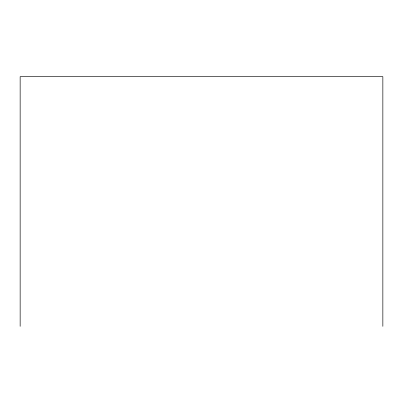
<?xml version="1.0" encoding="UTF-8"?>
<svg xmlns="http://www.w3.org/2000/svg" width="403" height="403" viewBox="0 0 403 403"><rect width="100%" height="100%" fill="white"/><g stroke="black" fill="none" stroke-linecap="round" stroke-linejoin="round"><path stroke-width="0.6" d="M382.85 326.359L382.85 76.641L20.15 76.641L20.15 326.359"/></g></svg>
